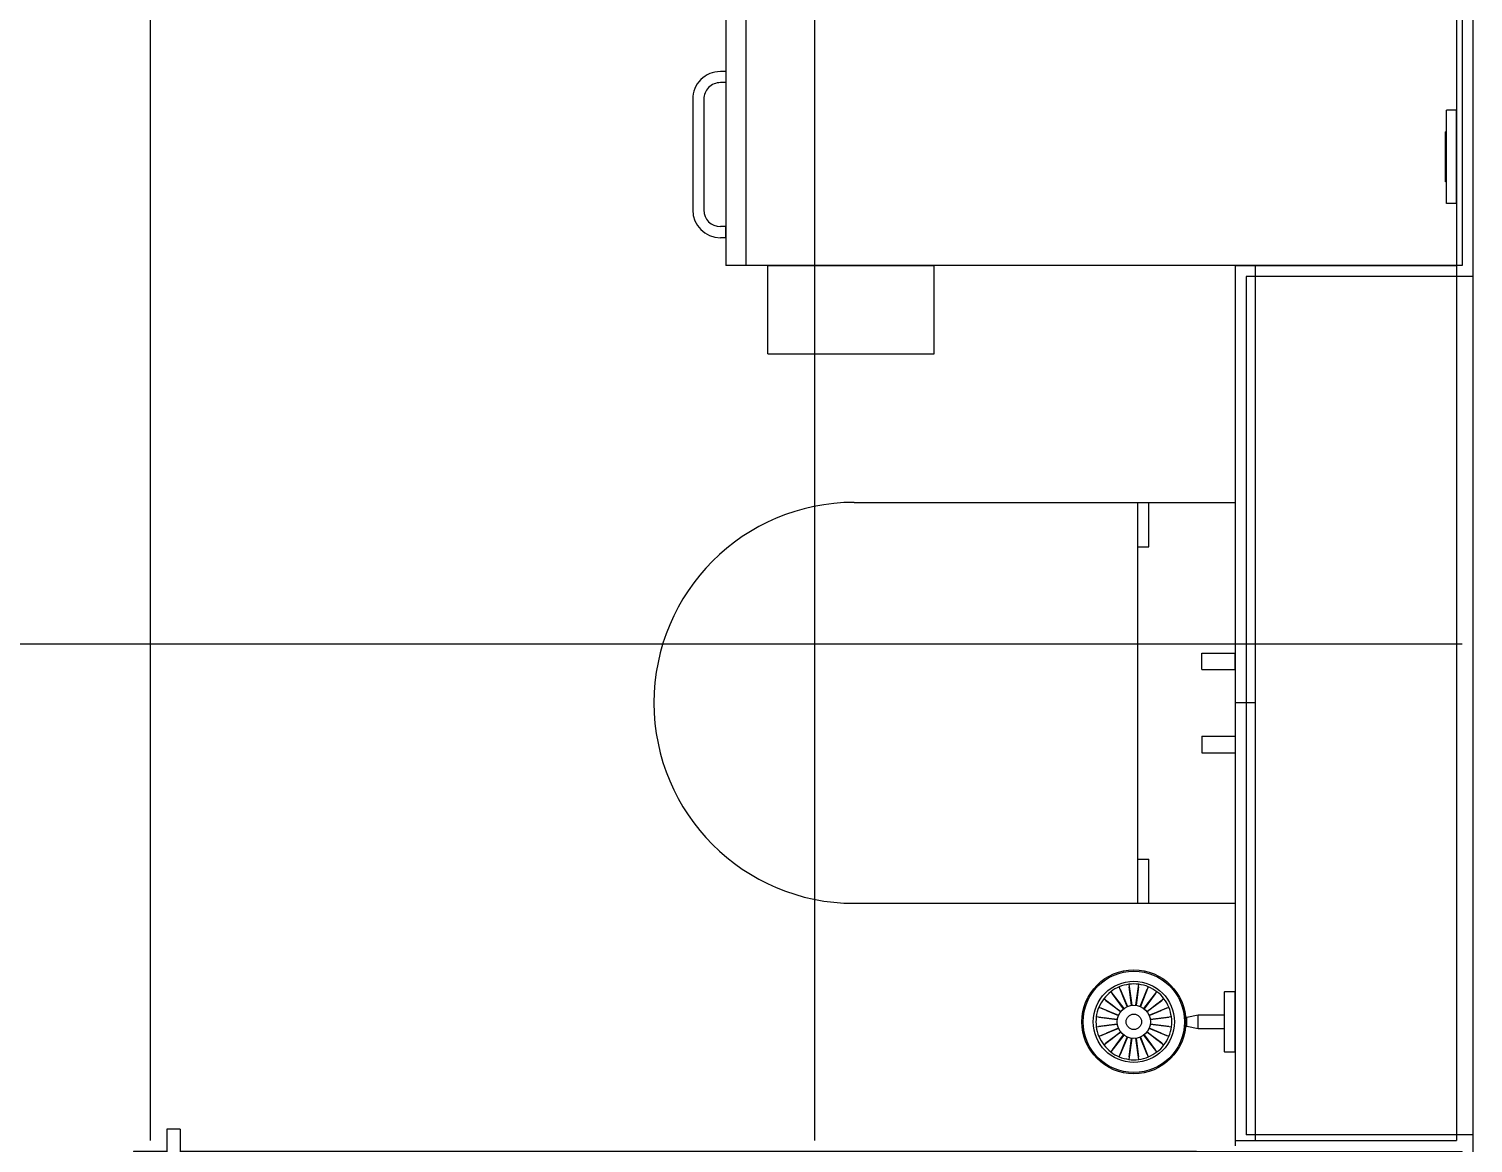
# Model space of a CAD drawing. Header units: millimetres. Extents: x 863 to 5283, y 810 to 2397.
# Drawn here: x 2985.7 to 3116.2, y 1308.8 to 1409.4 of the extents above; entities that cross this region are included whole.
import ezdxf

# ---------------------------------------------------------------- set-up
doc = ezdxf.new("R2010")
doc.units = ezdxf.units.MM
for name, color, linetype in [('Elektryka - obudowy', 253, 'Continuous'), ('Meble', 42, 'Continuous'), ('Płytki', 254, 'Continuous'), ('Wbudowane', 175, 'Continuous'), ('Ściany', 7, 'Continuous')]:
    doc.layers.add(name, color=color, linetype=linetype)

# ---------------------------------------------------------------- blocks, each defined once
blk = doc.blocks.new('Z$W@#9576')
for p, q in [((0, 69), (0, 4.8)), ((0, 69), (85.3, 69)), ((85.3, 69), (85.3, 4.8)), ((0, 4.8), (85.3, 4.8)), ((0, 4.8), (0, 3)), ((85.3, 4.8), (85.3, 3)), ((0, 3), (42.65, 3)), ((38.15, 0), (38.15, 3)), ((39.65, 3), (38.15, 3)), ((39.65, 0), (39.65, 3)), ((42.65, 3), (85.3, 3)), ((45.65, 0), (45.65, 3)), ((45.65, 3), (47.15, 3)), ((47.15, 0), (47.15, 3)), ((67.8, 3), (67.8, 2.5)), ((67.8, 3), (68.8, 3)), ((68.8, 3), (68.8, 2.5)), ((82.8, 3), (81.8, 3)), ((81.8, 3), (81.8, 2.5)), ((82.8, 3), (82.8, 2.5)), ((39.65, 0), (38.15, 0)), ((45.65, 0), (47.15, 0)), ((70.3, 1), (80.3, 1)), ((70.3, 0), (80.3, 0))]:
    blk.add_line(p, q)
for centre, radius, start, end in [((70.3, 2.5), 2.5, 180, 270), ((70.3, 2.5), 1.5, 180, 270), ((80.3, 2.5), 1.5, 270, 0), ((80.3, 2.5), 2.5, 270, 0)]:
    blk.add_arc(centre, radius, start, end)
blk = doc.blocks.new('Z$W@#5369')
for p, q in [((0, 23), (79, 23)), ((0, 3), (0, 23)), ((79, 3), (79, 23)), ((0, 4.8), (79, 4.8)), ((39.5, 4.8), (39.5, 3)), ((0, 3), (39.5, 3)), ((35, 0), (35, 3)), ((36.5, 3), (35, 3)), ((36.5, 0), (36.5, 3)), ((39.5, 3), (79, 3)), ((42.5, 0), (42.5, 3)), ((42.5, 3), (44, 3)), ((44, 0), (44, 3)), ((36.5, 0), (35, 0)), ((42.5, 0), (44, 0))]:
    blk.add_line(p, q)
blk = doc.blocks.new('Z$W@#14176')
for p, q in [((0, 34.4), (0, 0)), ((36.2, 34.4), (36.2, 0)), ((0, 8.8), (36.2, 8.8)), ((4, 8.8), (4, 7.8)), ((32.2, 8.8), (32.2, 7.8)), ((0, 7.8), (4, 7.8)), ((32.2, 7.8), (36.2, 7.8)), ((36.2, 0), (0, 0))]:
    blk.add_line(p, q)
blk.add_arc((18.1, 34.4), 18.1, 0, 180)
blk = doc.blocks.new('Z$W@#18178')
for p, q in [((0, 0), (0, 8)), ((0, 8), (15, 8)), ((15, 0), (15, 8)), ((0, 0), (15, 0))]:
    blk.add_line(p, q)
blk = doc.blocks.new('Z$W@#4941')
for p, q in [((7.4, 13.85), (2, 13.85)), ((2, 13.85), (2, 12.9)), ((7.4, 12.9), (7.4, 13.85)), ((2.05, 12.85), (7.35, 12.85)), ((4.1, 12.85), (4.1, 10.51)), ((5.3, 10.51), (5.3, 12.85))]:
    blk.add_line(p, q)
at = {"linetype": 'Continuous'}
for p, q in [((5.3, 10.51), (4.1, 10.51)), ((4.1, 10.51), (4.3, 9.5)), ((5.1, 9.5), (5.3, 10.51)), ((5.1, 9.5), (4.3, 9.5)), ((4.3, 9.5), (4.3, 9.38)), ((5.1, 9.38), (5.1, 9.5)), ((4.11, 6.08), (3.39, 7.87)), ((4.25, 8.1), (4.52, 6.19)), ((4.49, 6.19), (4.28, 7.86)), ((4.88, 6.19), (5.15, 8.1)), ((5.12, 7.86), (4.91, 6.19)), ((6.01, 7.87), (5.29, 6.08)), ((3.5, 5.6), (1.98, 6.79)), ((2.17, 6.64), (3.52, 5.62)), ((2.61, 7.42), (3.8, 5.9)), ((3.78, 5.88), (2.76, 7.23)), ((3.07, 6.82), (3.79, 5.9)), ((3.48, 7.65), (4.14, 6.09)), ((4.12, 6.08), (3.68, 7.17)), ((4.35, 7.35), (4.51, 6.19)), ((4.39, 6.96), (4.5, 6.19)), ((4.89, 6.19), (5.05, 7.35)), ((4.9, 6.19), (5.01, 6.96)), ((5.26, 6.09), (5.92, 7.65)), ((5.72, 7.17), (5.28, 6.08)), ((5.6, 5.9), (6.79, 7.42)), ((5.61, 5.9), (6.33, 6.82)), ((6.64, 7.23), (5.62, 5.88)), ((5.88, 5.62), (7.23, 6.64)), ((7.42, 6.79), (5.9, 5.6)), ((1.53, 6.01), (3.32, 5.29)), ((3.31, 5.26), (1.75, 5.92)), ((2.23, 5.72), (3.32, 5.28)), ((3.5, 5.61), (2.58, 6.33)), ((6.82, 6.33), (5.9, 5.61)), ((6.08, 5.29), (7.87, 6.01)), ((6.08, 5.28), (7.17, 5.72)), ((7.65, 5.92), (6.09, 5.26)), ((3.21, 4.88), (1.3, 5.15)), ((1.3, 4.25), (3.21, 4.52)), ((3.32, 4.11), (1.53, 3.39)), ((1.54, 5.12), (3.21, 4.91)), ((3.21, 4.49), (1.54, 4.28)), ((1.75, 3.48), (3.31, 4.14)), ((3.21, 4.89), (2.05, 5.05)), ((2.05, 4.35), (3.21, 4.51)), ((3.32, 4.12), (2.23, 3.68)), ((7.17, 3.68), (6.08, 4.12)), ((7.87, 3.39), (6.08, 4.11)), ((6.09, 4.14), (7.65, 3.48)), ((8.1, 5.15), (6.19, 4.88)), ((6.19, 4.91), (7.86, 5.12)), ((7.35, 5.05), (6.19, 4.89)), ((6.19, 4.52), (8.1, 4.25)), ((6.19, 4.51), (7.35, 4.35)), ((7.86, 4.28), (6.19, 4.49)), ((1.98, 2.61), (3.5, 3.8)), ((3.52, 3.78), (2.17, 2.76)), ((2.58, 3.07), (3.5, 3.79)), ((3.8, 3.5), (2.61, 1.98)), ((2.76, 2.17), (3.78, 3.52)), ((3.79, 3.5), (3.07, 2.58)), ((3.39, 1.53), (4.11, 3.32)), ((4.14, 3.31), (3.48, 1.75)), ((3.68, 2.23), (4.12, 3.32)), ((4.52, 3.21), (4.25, 1.3)), ((4.28, 1.54), (4.49, 3.21)), ((4.51, 3.21), (4.35, 2.05)), ((4.5, 3.21), (4.39, 2.44)), ((5.15, 1.3), (4.88, 3.21)), ((5.05, 2.05), (4.89, 3.21)), ((5.01, 2.44), (4.9, 3.21)), ((4.91, 3.21), (5.12, 1.54)), ((5.92, 1.75), (5.26, 3.31)), ((5.28, 3.32), (5.72, 2.23)), ((5.29, 3.32), (6.01, 1.53)), ((6.79, 1.98), (5.6, 3.5)), ((6.33, 2.58), (5.61, 3.5)), ((5.62, 3.52), (6.64, 2.17)), ((7.23, 2.76), (5.88, 3.78)), ((5.9, 3.8), (7.42, 2.61)), ((5.9, 3.79), (6.82, 3.07))]:
    blk.add_line(p, q, dxfattribs=at)
for radius in [4.7, 4.58, 3.67, 1.5, 0.7]:
    blk.add_circle((4.7, 4.7), radius, dxfattribs=at)
for centre, radius, start, end in [((-10.35, 29.15), 20.6, 312.0255, 312.0562), ((15.21, 1.15), 17.11, 132.0517, 132.0833), ((-8.2, 29.15), 20.6, 312.0255, 312.0562), ((17.36, 1.15), 17.11, 132.0517, 132.0833), ((2.05, 12.9), 0.05, 180, 270), ((7.35, 12.9), 0.05, 270, 0)]:
    blk.add_arc(centre, radius, start, end)
for radius, start, end in [(3.43, 112.4656, 127.5344), (3.42, 97.4656, 112.5344), (3.43, 82.4656, 97.5344), (3.43, 67.4656, 82.5344), (3.43, 52.4656, 67.5344), (3.42, 142.4656, 157.5344), (3.43, 127.4656, 142.5344), (3.43, 37.4656, 52.5344), (3.42, 22.4656, 37.5344), (3.42, 157.4656, 172.5344), (3.43, 7.4656, 22.5344), (3.42, 172.4656, 187.5344), (3.42, 187.4656, 202.5344), (3.42, 337.4656, 352.5344), (3.43, 352.4656, 7.5344), (3.43, 202.4656, 217.5344), (3.42, 217.4656, 232.5344), (3.42, 307.4656, 322.5344), (3.43, 322.4656, 337.5344), (3.42, 232.4656, 247.5344), (3.43, 247.4656, 262.5344), (3.43, 277.4656, 292.5344), (3.42, 292.4656, 307.5344), (3.42, 262.4656, 277.5344)]:
    blk.add_arc((4.7, 4.7), radius, start, end, dxfattribs=at)
blk = doc.blocks.new('Z$W@#25186')
for p, q in [((0, 4.5), (0, 20.5)), ((0, 20.5), (3, 20.5)), ((3, 7.5), (3, 20.5)), ((3, 7.5), (24, 7.5)), ((24, 4.5), (24, 7.5)), ((60, 2), (60, 6.7)), ((60, 6.7), (63, 6.7)), ((63, 2), (63, 6.7)), ((24, 6.4), (60, 6.4)), ((24, 5.6), (60, 5.6)), ((63, 6.4), (64, 6.4)), ((63, 5.6), (64, 5.6)), ((64, 5.6), (64, 6.4)), ((115.8, 5.4), (117, 5.4)), ((115.8, 3.1), (115.8, 5.4)), ((117, 3.1), (117, 5.4)), ((0, 4.5), (24, 4.5)), ((60, 3.4), (0, 3.4)), ((0, 3.4), (0, 2)), ((59, 2.7), (0, 2.7)), ((59, 3.1), (60, 3.1)), ((59, 2.3), (59, 3.1)), ((115.8, 3.4), (63, 3.4)), ((63, 3.1), (120, 3.1)), ((120, 3.4), (117, 3.4)), ((120, 2), (120, 3.4)), ((120, 3.1), (120, 3.4)), ((24, 2), (0, 2)), ((24, 2), (115.8, 2)), ((59, 2.3), (60, 2.3)), ((63, 2.3), (120, 2.3)), ((115.8, 0), (115.8, 2.3)), ((117, 0), (117, 2.3)), ((117, 2), (120, 2)), ((115.8, 0), (117, 0))]:
    blk.add_line(p, q)
blk = doc.blocks.new('Z$W@#19311')
for p, q in [((0, 1), (0, 0.1)), ((0, 1), (8.4, 1)), ((0, 0.1), (8.4, 0.1)), ((1.95, 0.1), (1.95, 0)), ((1.95, 0), (6.45, 0)), ((6.45, 0.1), (6.45, 0)), ((8.4, 1), (8.4, 0.1))]:
    blk.add_line(p, q)

msp = doc.modelspace()

# ---------------------------------------------------------------- linework, layer by layer
at = {"layer": 'Płytki'}
for p, q in [((2996.71, 1473.817), (2996.71, 1309.017)), ((2996.71, 1473.817), (2996.71, 1309.017)), ((3115.21, 1473.817), (3115.21, 1388.017)), ((3056.71, 1429.017), (3056.71, 1309.017)), ((3056.71, 1429.017), (3056.71, 1309.017)), ((3094.71, 1388.017), (3094.71, 1308.517)), ((3094.71, 1388.017), (3094.71, 1308.517)), ((3115.21, 1388.017), (3094.71, 1388.017)), ((3115.21, 1353.817), (2936.71, 1353.817))]:
    msp.add_line(p, q, dxfattribs=at)
at = {"layer": 'Ściany'}
for p, q in [((3116.21, 1237.517), (3116.21, 1474.817)), ((3116.21, 1387.017), (3095.71, 1387.017)), ((3095.71, 1387.017), (3095.71, 1309.517)), ((3116.21, 1309.517), (3095.71, 1309.517))]:
    msp.add_line(p, q, dxfattribs=at)

# ---------------------------------------------------------------- block references
at = {"layer": 'Elektryka - obudowy', "xscale": -1, "rotation": -90}
msp.add_blockref('Z$W@#19311', (3113.71, 1393.617), dxfattribs=at)
at = {"layer": 'Meble', "rotation": -90.00000000000001}
for name, p in [('Z$W@#9576', (3045.71, 1473.317)), ('Z$W@#5369', (3091.71, 1388.017))]:
    msp.add_blockref(name, p, dxfattribs=at)
at = {"layer": 'Wbudowane'}
msp.add_blockref('Z$W@#18178', (3052.51, 1380.017), dxfattribs=at)
for name, p, rotation in [('Z$W@#14176', (3094.71, 1330.417), 90), ('Z$W@#4941', (3080.86, 1324.417), -90.00000000000001), ('Z$W@#25186', (3115.21, 1310.017), 180)]:
    msp.add_blockref(name, p, dxfattribs=dict(at, rotation=rotation))

doc.saveas('drawing.dxf')
